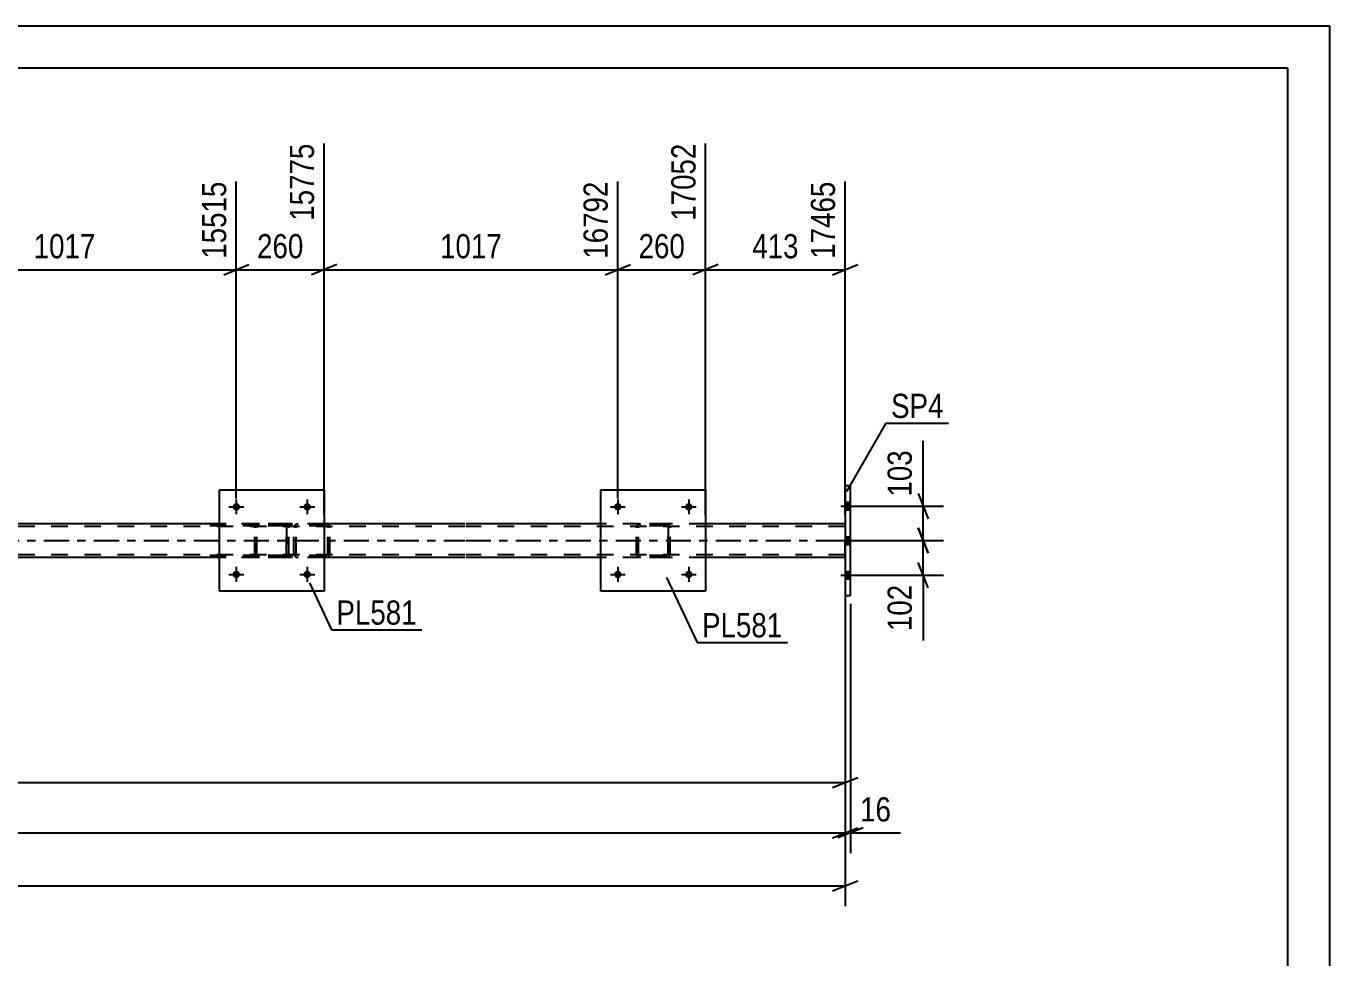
# Model space of a CAD drawing. Header units: millimetres. Extents: x 0 to 841, y 0 to 594.
# Drawn here: x 686.6 to 841, y 483.6 to 594 of the extents above; entities that cross this region are included whole.
import ezdxf

# ---------------------------------------------------------------- set-up
doc = ezdxf.new("R2010")
doc.units = ezdxf.units.MM
doc.linetypes.add('DXK_LINE_DOT2', pattern=[3.9198, 1.9599, -1.9599])
doc.linetypes.add('DXK_LINE_DOT3', pattern=[5.9187, 2.979, -0.9799, 0.9799, -0.9799])
doc.styles.add('Arial Narrow', font='ARIALN.TTF', dxfattribs={"height": 0.2})

# ---------------------------------------------------------------- blocks, each defined once
blk = doc.blocks.new('Unknown-404166606-1135')
at = {"color": 5, "linetype": 'Continuous'}
for p, q in [((841, 594), (0, 594)), ((841, 0), (841, 594)), ((836, 589), (5, 589)), ((836, 5), (836, 589))]:
    blk.add_line(p, q, dxfattribs=at)
blk = doc.blocks.new('Part-404166606-1520 - 1346')
at = {"color": 7, "linetype": 'DXK_LINE_DOT2'}
for p, q in [((722.06, 535.06), (707.07, 535.06)), ((722.06, 534.82), (707.07, 534.82)), ((718.35, 534.76), (718.31, 534.58)), ((718.31, 531.54), (718.31, 534.58)), ((718.57, 534.58), (718.59, 534.67)), ((718.57, 531.54), (718.57, 534.58)), ((718.59, 534.67), (718.64, 534.75)), ((718.82, 535.06), (718.63, 535.02)), ((718.64, 534.75), (718.73, 534.8)), ((718.73, 534.8), (718.82, 534.82)), ((722.25, 535.02), (722.06, 535.06)), ((722.06, 534.82), (722.16, 534.8)), ((722.16, 534.8), (722.24, 534.75)), ((722.24, 534.75), (722.3, 534.67)), ((722.3, 534.67), (722.31, 534.58)), ((722.31, 531.54), (722.31, 534.58)), ((722.55, 534.66), (722.53, 534.76)), ((722.57, 534.58), (722.55, 534.66)), ((722.57, 531.54), (722.57, 534.58)), ((722.06, 531.3), (707.07, 531.3)), ((718.31, 531.54), (718.35, 531.35)), ((718.59, 531.44), (718.57, 531.54)), ((718.64, 531.37), (718.59, 531.44)), ((718.73, 531.31), (718.64, 531.37)), ((718.82, 531.3), (718.73, 531.31)), ((722.16, 531.31), (722.06, 531.3)), ((722.24, 531.37), (722.16, 531.31)), ((722.3, 531.44), (722.24, 531.37)), ((722.31, 531.54), (722.3, 531.44)), ((722.53, 531.35), (722.55, 531.45)), ((722.55, 531.45), (722.57, 531.54)), ((722.06, 531.06), (707.07, 531.06)), ((718.63, 531.09), (718.82, 531.06)), ((722.06, 531.06), (722.25, 531.09))]:
    blk.add_line(p, q, dxfattribs=at)
for centre, start, end in [((718.8, 534.55), 110.7583, 155.68), ((722.08, 534.55), 24.32, 69.2417), ((718.8, 531.56), 204.32, 249.2417), ((722.08, 531.56), 290.7583, 335.68)]:
    blk.add_arc(centre, 0.496, start, end, dxfattribs=at)
blk = doc.blocks.new('Part-404166606-1416 - 1346')
at = {"color": 7, "linetype": 'DXK_LINE_DOT2'}
for p, q in [((738.57, 534.74), (90.91, 534.74)), ((721.89, 535.06), (709.49, 535.06)), ((783.59, 534.74), (738.67, 534.74)), ((767.07, 535.06), (754.67, 535.06)), ((783.59, 531.06), (783.59, 535.06)), ((738.57, 531.38), (90.91, 531.38)), ((783.59, 531.38), (738.67, 531.38)), ((721.89, 531.06), (709.49, 531.06)), ((767.07, 531.06), (754.67, 531.06))]:
    blk.add_line(p, q, dxfattribs=at)
at = {"color": 2, "linetype": 'Continuous'}
for p, q in [((709.49, 535.06), (670.81, 535.06)), ((738.57, 535.06), (721.89, 535.06)), ((754.67, 535.06), (738.67, 535.06)), ((783.59, 535.06), (767.07, 535.06)), ((709.49, 531.06), (670.81, 531.06)), ((738.57, 531.06), (721.89, 531.06)), ((754.67, 531.06), (738.67, 531.06)), ((783.59, 531.06), (767.07, 531.06))]:
    blk.add_line(p, q, dxfattribs=at)
at = {"color": 7, "linetype": 'DXK_LINE_DOT3'}
for p, q in [((90.91, 533.06), (738.57, 533.06)), ((738.67, 533.06), (783.59, 533.06))]:
    blk.add_line(p, q, dxfattribs=at)
blk = doc.blocks.new('Part-404166606-1510 - 1346')
at = {"color": 2, "linetype": 'Continuous'}
for p, q in [((784.23, 539.56), (783.59, 539.56)), ((783.59, 539.56), (783.59, 526.56)), ((784.23, 526.56), (784.23, 539.56)), ((783.59, 526.56), (784.23, 526.56))]:
    blk.add_line(p, q, dxfattribs=at)
blk = doc.blocks.new('Bolt-404166606-1560 - 1346')
at = {"linetype": 'Continuous'}
for points in [[(784.23, 536.72), (784.23, 537.6), (783.59, 537.6), (783.59, 536.72)], [(784.23, 536.72), (784.23, 537.6), (783.59, 537.6), (783.59, 536.72)], [(784.23, 536.72), (784.23, 537.6), (783.59, 537.6), (783.59, 536.72)], [(784.23, 532.62), (784.23, 533.5), (783.59, 533.5), (783.59, 532.62)], [(784.23, 532.62), (784.23, 533.5), (783.59, 533.5), (783.59, 532.62)], [(784.23, 528.52), (784.23, 529.4), (783.59, 529.4), (783.59, 528.52)], [(784.23, 528.52), (784.23, 529.4), (783.59, 529.4), (783.59, 528.52)], [(784.23, 528.52), (784.23, 529.4), (783.59, 529.4), (783.59, 528.52)]]:
    blk.add_hatch(color=1, dxfattribs=at).paths.add_polyline_path(points)
at = {"color": 1, "linetype": 'Continuous'}
for p, q in [((783.59, 537.6), (784.23, 537.6)), ((783.59, 537.6), (784.23, 537.6)), ((783.59, 537.6), (784.23, 537.6)), ((783.07, 537.16), (786.39, 537.16)), ((783.07, 537.16), (786.39, 537.16)), ((783.07, 537.16), (786.39, 537.16)), ((783.59, 536.72), (784.23, 536.72)), ((783.59, 536.72), (784.23, 536.72)), ((783.59, 536.72), (784.23, 536.72)), ((783.07, 533.06), (786.39, 533.06)), ((783.07, 533.06), (786.39, 533.06)), ((783.59, 533.5), (784.23, 533.5)), ((783.59, 533.5), (784.23, 533.5)), ((783.59, 532.62), (784.23, 532.62)), ((783.59, 532.62), (784.23, 532.62)), ((783.07, 528.96), (786.39, 528.96)), ((783.07, 528.96), (786.39, 528.96)), ((783.07, 528.96), (786.39, 528.96)), ((783.59, 529.4), (784.23, 529.4)), ((783.59, 529.4), (784.23, 529.4)), ((783.59, 529.4), (784.23, 529.4)), ((783.59, 528.52), (784.23, 528.52)), ((783.59, 528.52), (784.23, 528.52)), ((783.59, 528.52), (784.23, 528.52))]:
    blk.add_line(p, q, dxfattribs=at)
blk = doc.blocks.new('Part-404166606-20053 - 1346')
at = {"color": 7, "linetype": 'DXK_LINE_DOT2'}
for p, q in [((713.69, 534.58), (713.73, 534.76)), ((713.73, 534.76), (713.69, 534.58)), ((713.69, 531.54), (713.69, 534.58)), ((713.69, 531.54), (713.69, 534.58)), ((713.93, 534.58), (713.95, 534.67)), ((713.93, 531.54), (713.93, 534.58)), ((713.93, 531.54), (713.93, 534.58)), ((713.95, 534.67), (714, 534.75)), ((713.99, 535.02), (714.17, 535.06)), ((714.17, 535.06), (713.99, 535.02)), ((714, 534.75), (714.08, 534.8)), ((714.08, 534.8), (714.17, 534.82)), ((717.21, 535.06), (714.17, 535.06)), ((717.21, 534.82), (714.17, 534.82)), ((717.21, 535.06), (717.39, 535.02)), ((717.39, 535.02), (717.21, 535.06)), ((717.21, 534.82), (717.3, 534.8)), ((717.3, 534.8), (717.38, 534.75)), ((717.38, 534.75), (717.43, 534.67)), ((717.43, 534.67), (717.45, 534.58)), ((717.45, 531.54), (717.45, 534.58)), ((717.45, 534.58), (717.45, 531.54)), ((717.65, 534.76), (717.69, 534.58)), ((717.69, 534.58), (717.65, 534.76)), ((717.69, 531.54), (717.69, 534.58)), ((717.69, 531.54), (717.69, 534.58)), ((713.73, 531.35), (713.69, 531.54)), ((713.69, 531.54), (713.73, 531.35)), ((713.95, 531.44), (713.93, 531.54)), ((714, 531.37), (713.95, 531.44)), ((714.08, 531.31), (714, 531.37)), ((714.17, 531.3), (714.08, 531.31)), ((717.21, 531.3), (714.17, 531.3)), ((717.3, 531.31), (717.21, 531.3)), ((717.38, 531.37), (717.3, 531.31)), ((717.43, 531.44), (717.38, 531.37)), ((717.45, 531.54), (717.43, 531.44)), ((717.69, 531.54), (717.65, 531.35)), ((717.65, 531.35), (717.69, 531.54)), ((714.17, 531.06), (713.99, 531.09)), ((713.99, 531.09), (714.17, 531.06)), ((717.21, 531.06), (714.17, 531.06)), ((717.39, 531.09), (717.21, 531.06)), ((717.21, 531.06), (717.39, 531.09))]:
    blk.add_line(p, q, dxfattribs=at)
at = {"color": 7, "linetype": 'DXK_LINE_DOT3'}
blk.add_line((715.69, 533.06), (715.69, 533.06), dxfattribs=at)
at = {"color": 7, "linetype": 'DXK_LINE_DOT2'}
for centre, start, end in [((714.17, 534.58), 112.5, 157.5), ((714.17, 534.58), 112.5, 157.5), ((717.21, 534.58), 22.5, 67.5), ((717.21, 534.58), 22.5, 67.5), ((714.17, 531.54), 202.5, 247.5), ((714.17, 531.54), 202.5, 247.5), ((717.21, 531.54), 292.5, 337.5), ((717.21, 531.54), 292.5, 337.5)]:
    blk.add_arc(centre, 0.48, start, end, dxfattribs=at)
blk = doc.blocks.new('Part-404166606-20054 - 1346')
at = {"color": 2, "linetype": 'Continuous'}
for p, q in [((709.49, 527.06), (709.49, 539.06)), ((709.49, 539.06), (721.89, 539.06)), ((721.89, 539.06), (721.89, 527.06)), ((721.89, 527.06), (709.49, 527.06))]:
    blk.add_line(p, q, dxfattribs=at)
blk = doc.blocks.new('Part-404166606-20058 - 1346')
at = {"color": 7, "linetype": 'DXK_LINE_DOT2'}
for p, q in [((758.87, 534.58), (758.91, 534.76)), ((758.91, 534.76), (758.87, 534.58)), ((758.87, 531.54), (758.87, 534.58)), ((758.87, 531.54), (758.87, 534.58)), ((759.11, 534.58), (759.13, 534.67)), ((759.11, 531.54), (759.11, 534.58)), ((759.11, 531.54), (759.11, 534.58)), ((759.13, 534.67), (759.18, 534.75)), ((759.17, 535.02), (759.35, 535.06)), ((759.35, 535.06), (759.17, 535.02)), ((759.18, 534.75), (759.26, 534.8)), ((759.26, 534.8), (759.35, 534.82)), ((762.39, 535.06), (759.35, 535.06)), ((762.39, 534.82), (759.35, 534.82)), ((762.39, 535.06), (762.57, 535.02)), ((762.57, 535.02), (762.39, 535.06)), ((762.39, 534.82), (762.48, 534.8)), ((762.48, 534.8), (762.56, 534.75)), ((762.56, 534.75), (762.61, 534.67)), ((762.61, 534.67), (762.63, 534.58)), ((762.63, 531.54), (762.63, 534.58)), ((762.63, 534.58), (762.63, 531.54)), ((762.83, 534.76), (762.87, 534.58)), ((762.87, 534.58), (762.83, 534.76)), ((762.87, 531.54), (762.87, 534.58)), ((762.87, 531.54), (762.87, 534.58)), ((758.91, 531.35), (758.87, 531.54)), ((758.87, 531.54), (758.91, 531.35)), ((759.13, 531.44), (759.11, 531.54)), ((759.18, 531.37), (759.13, 531.44)), ((759.26, 531.31), (759.18, 531.37)), ((759.35, 531.3), (759.26, 531.31)), ((762.39, 531.3), (759.35, 531.3)), ((762.48, 531.31), (762.39, 531.3)), ((762.56, 531.37), (762.48, 531.31)), ((762.61, 531.44), (762.56, 531.37)), ((762.63, 531.54), (762.61, 531.44)), ((762.87, 531.54), (762.83, 531.35)), ((762.83, 531.35), (762.87, 531.54)), ((759.35, 531.06), (759.17, 531.09)), ((759.17, 531.09), (759.35, 531.06)), ((762.39, 531.06), (759.35, 531.06)), ((762.57, 531.09), (762.39, 531.06)), ((762.39, 531.06), (762.57, 531.09))]:
    blk.add_line(p, q, dxfattribs=at)
at = {"color": 7, "linetype": 'DXK_LINE_DOT3'}
blk.add_line((760.87, 533.06), (760.87, 533.06), dxfattribs=at)
at = {"color": 7, "linetype": 'DXK_LINE_DOT2'}
for centre, start, end in [((759.35, 534.58), 112.5, 157.5), ((759.35, 534.58), 112.5, 157.5), ((762.39, 534.58), 22.5, 67.5), ((762.39, 534.58), 22.5, 67.5), ((759.35, 531.54), 202.5, 247.5), ((759.35, 531.54), 202.5, 247.5), ((762.39, 531.54), 292.5, 337.5), ((762.39, 531.54), 292.5, 337.5)]:
    blk.add_arc(centre, 0.48, start, end, dxfattribs=at)
blk = doc.blocks.new('Part-404166606-20059 - 1346')
at = {"color": 2, "linetype": 'Continuous'}
for p, q in [((754.67, 527.06), (754.67, 539.06)), ((754.67, 539.06), (767.07, 539.06)), ((767.07, 539.06), (767.07, 527.06)), ((767.07, 527.06), (754.67, 527.06))]:
    blk.add_line(p, q, dxfattribs=at)
blk = doc.blocks.new('Bolt-404166606-20080 - 1346')
at = {"linetype": 'Continuous'}
for points in [[(711.93, 529.06, -1), (711.05, 529.06, -1)], [(720.33, 529.06, -1), (719.45, 529.06, -1)]]:
    blk.add_hatch(color=1, dxfattribs=at).paths.add_polyline_path(points)
at = {"color": 1, "linetype": 'Continuous'}
for p, q in [((711.49, 529.94), (711.49, 528.18)), ((719.89, 529.94), (719.89, 528.18)), ((710.61, 529.06), (712.37, 529.06)), ((719.01, 529.06), (720.77, 529.06))]:
    blk.add_line(p, q, dxfattribs=at)
blk = doc.blocks.new('Bolt-404166606-20081 - 1346')
at = {"linetype": 'Continuous'}
for points in [[(711.93, 537.06, -1), (711.05, 537.06, -1)], [(720.33, 537.06, -1), (719.45, 537.06, -1)]]:
    blk.add_hatch(color=1, dxfattribs=at).paths.add_polyline_path(points)
at = {"color": 1, "linetype": 'Continuous'}
for p, q in [((711.49, 537.94), (711.49, 536.18)), ((719.89, 537.94), (719.89, 536.18)), ((710.61, 537.06), (712.37, 537.06)), ((719.01, 537.06), (720.77, 537.06))]:
    blk.add_line(p, q, dxfattribs=at)
blk = doc.blocks.new('Bolt-404166606-20084 - 1346')
at = {"linetype": 'Continuous'}
for points in [[(757.11, 529.06, -1), (756.23, 529.06, -1)], [(765.51, 529.06, -1), (764.63, 529.06, -1)]]:
    blk.add_hatch(color=1, dxfattribs=at).paths.add_polyline_path(points)
at = {"color": 1, "linetype": 'Continuous'}
for p, q in [((756.67, 529.94), (756.67, 528.18)), ((765.07, 529.94), (765.07, 528.18)), ((755.79, 529.06), (757.55, 529.06)), ((764.19, 529.06), (765.95, 529.06))]:
    blk.add_line(p, q, dxfattribs=at)
blk = doc.blocks.new('Bolt-404166606-20085 - 1346')
at = {"linetype": 'Continuous'}
for points in [[(757.11, 537.06, -1), (756.23, 537.06, -1)], [(765.51, 537.06, -1), (764.63, 537.06, -1)]]:
    blk.add_hatch(color=1, dxfattribs=at).paths.add_polyline_path(points)
at = {"color": 1, "linetype": 'Continuous'}
for p, q in [((756.67, 537.94), (756.67, 536.18)), ((765.07, 537.94), (765.07, 536.18)), ((755.79, 537.06), (757.55, 537.06)), ((764.19, 537.06), (765.95, 537.06))]:
    blk.add_line(p, q, dxfattribs=at)
blk = doc.blocks.new('StraightDimension-404166606-1921 - 1346')
at = {"color": 7, "linetype": 'Continuous'}
for p, q in [((783.59, 530.06), (783.59, 489.78)), ((782.09, 491.58), (785.09, 492.78)), ((90.27, 492.18), (783.59, 492.18))]:
    blk.add_line(p, q, dxfattribs=at)
blk = doc.blocks.new('StraightDimension-404166606-34500 - 1346')
at = {"color": 7, "linetype": 'Continuous'}
for p, q in [((721.89, 536.06), (721.89, 580.09)), ((756.67, 538.06), (756.67, 575.59)), ((723.39, 565.75), (720.39, 564.55)), ((721.89, 565.15), (756.67, 565.15)), ((755.17, 564.55), (758.17, 565.75))]:
    blk.add_line(p, q, dxfattribs=at)
at = {"color": 0, "linetype": 'Continuous'}
blk.add_wipeout([(756.07, 576.19), (751.87, 576.19), (751.87, 565.85), (756.07, 565.85)], dxfattribs=at)
at = {"color": 0}
blk.add_wipeout([(743.54, 565.9), (743.54, 570.1), (735.02, 570.1), (735.02, 565.9)], dxfattribs=at)
at = {"color": 3, "linetype": 'Continuous', "style": 'Arial Narrow'}
blk.add_text('16792', height=2.863, rotation=90.0002, dxfattribs=at).set_placement((755.47, 566.45))
at = {"color": 3, "style": 'Arial Narrow'}
blk.add_text('1017', height=2.863, dxfattribs=at).set_placement((735.62, 566.5))
blk = doc.blocks.new('StraightDimension-404166606-14666 - 1346')
at = {"color": 7, "linetype": 'Continuous'}
for p, q in [((783.59, 530.06), (783.59, 502.02)), ((782.09, 503.82), (785.09, 505.02)), ((206.51, 504.42), (783.59, 504.42))]:
    blk.add_line(p, q, dxfattribs=at)
blk = doc.blocks.new('StraightDimension-404166606-34499 - 1346')
at = {"color": 7, "linetype": 'Continuous'}
for p, q in [((767.07, 536.06), (767.07, 580.09)), ((756.67, 538.06), (756.67, 575.59)), ((755.17, 564.55), (758.17, 565.75)), ((756.67, 565.15), (767.07, 565.15)), ((768.57, 565.75), (765.57, 564.55))]:
    blk.add_line(p, q, dxfattribs=at)
at = {"color": 0}
blk.add_wipeout([(765.21, 565.9), (765.21, 570.1), (758.53, 570.1), (758.53, 565.9)], dxfattribs=at)
at = {"color": 3, "style": 'Arial Narrow'}
blk.add_text('260', height=2.863, dxfattribs=at).set_placement((759.13, 566.5))
at = {"color": 0, "linetype": 'Continuous'}
blk.add_wipeout([(766.47, 580.69), (762.27, 580.69), (762.27, 570.35), (766.47, 570.35)], dxfattribs=at)
at = {"color": 3, "linetype": 'Continuous', "style": 'Arial Narrow'}
blk.add_text('17052', height=2.863, rotation=90.0002, dxfattribs=at).set_placement((765.87, 570.95))
blk = doc.blocks.new('StraightDimension-404166606-2054 - 1346')
at = {"color": 7, "linetype": 'Continuous'}
for p, q in [((783.59, 525.56), (783.59, 496.05)), ((782.09, 497.85), (785.09, 499.05)), ((90.91, 498.45), (783.59, 498.45))]:
    blk.add_line(p, q, dxfattribs=at)
blk = doc.blocks.new('StraightDimension-404166606-34502 - 1346')
at = {"color": 7, "linetype": 'Continuous'}
for p, q in [((670.81, 536.06), (670.81, 580.09)), ((711.49, 538.06), (711.49, 575.59)), ((672.31, 565.75), (669.31, 564.55)), ((670.81, 565.15), (711.49, 565.15)), ((709.99, 564.55), (712.99, 565.75))]:
    blk.add_line(p, q, dxfattribs=at)
at = {"color": 0, "linetype": 'Continuous'}
blk.add_wipeout([(710.89, 576.19), (706.69, 576.19), (706.69, 565.85), (710.89, 565.85)], dxfattribs=at)
at = {"color": 0}
blk.add_wipeout([(695.41, 565.9), (695.41, 570.1), (686.89, 570.1), (686.89, 565.9)], dxfattribs=at)
at = {"color": 3, "linetype": 'Continuous', "style": 'Arial Narrow'}
blk.add_text('15515', height=2.863, rotation=90.0002, dxfattribs=at).set_placement((710.29, 566.45))
at = {"color": 3, "style": 'Arial Narrow'}
blk.add_text('1017', height=2.863, dxfattribs=at).set_placement((687.49, 566.5))
blk = doc.blocks.new('StraightDimension-404166606-2064 - 1346')
at = {"color": 7, "linetype": 'Continuous'}
for p, q in [((783.59, 525.56), (783.59, 496.05)), ((784.23, 525.56), (784.23, 496.05)), ((782.09, 497.85), (785.09, 499.05)), ((785.73, 499.05), (782.73, 497.85)), ((783.59, 498.45), (784.23, 498.45))]:
    blk.add_line(p, q, dxfattribs=at)
at = {"color": 0}
blk.add_wipeout([(789.62, 499.2), (789.62, 503.4), (784.76, 503.4), (784.76, 499.2)], dxfattribs=at)
at = {"color": 7, "linetype": 'Continuous'}
blk.add_line((784.23, 498.45), (790.14, 498.45), dxfattribs=at)
blk.add_line((784.23, 498.45), (790.14, 498.45), dxfattribs=at)
at = {"color": 3, "style": 'Arial Narrow'}
blk.add_text('16', height=2.863, dxfattribs=at).set_placement((785.36, 499.8))
blk = doc.blocks.new('StraightDimension-404166606-34498 - 1346')
at = {"color": 7, "linetype": 'Continuous'}
for p, q in [((767.07, 536.06), (767.07, 580.09)), ((783.59, 536.06), (783.59, 575.59)), ((768.57, 565.75), (765.57, 564.55)), ((767.07, 565.15), (783.59, 565.15)), ((782.09, 564.55), (785.09, 565.75))]:
    blk.add_line(p, q, dxfattribs=at)
at = {"color": 0}
blk.add_wipeout([(778.67, 565.9), (778.67, 570.1), (771.99, 570.1), (771.99, 565.9)], dxfattribs=at)
at = {"color": 3, "style": 'Arial Narrow'}
blk.add_text('413', height=2.863, dxfattribs=at).set_placement((772.59, 566.5))
at = {"color": 0, "linetype": 'Continuous'}
blk.add_wipeout([(782.99, 576.19), (778.79, 576.19), (778.79, 565.85), (782.99, 565.85)], dxfattribs=at)
at = {"color": 3, "linetype": 'Continuous', "style": 'Arial Narrow'}
blk.add_text('17465', height=2.863, rotation=90.0002, dxfattribs=at).set_placement((782.39, 566.45))
blk = doc.blocks.new('StraightDimension-404166606-34501 - 1346')
at = {"color": 7, "linetype": 'Continuous'}
for p, q in [((721.89, 536.06), (721.89, 580.09)), ((711.49, 538.06), (711.49, 575.59)), ((709.99, 564.55), (712.99, 565.75)), ((711.49, 565.15), (721.89, 565.15)), ((723.39, 565.75), (720.39, 564.55))]:
    blk.add_line(p, q, dxfattribs=at)
at = {"color": 0}
blk.add_wipeout([(720.03, 565.9), (720.03, 570.1), (713.35, 570.1), (713.35, 565.9)], dxfattribs=at)
at = {"color": 3, "style": 'Arial Narrow'}
blk.add_text('260', height=2.863, dxfattribs=at).set_placement((713.95, 566.5))
at = {"color": 0, "linetype": 'Continuous'}
blk.add_wipeout([(721.29, 580.69), (717.09, 580.69), (717.09, 570.35), (721.29, 570.35)], dxfattribs=at)
at = {"color": 3, "linetype": 'Continuous', "style": 'Arial Narrow'}
blk.add_text('15775', height=2.863, rotation=90.0002, dxfattribs=at).set_placement((720.69, 570.95))
blk = doc.blocks.new('StraightDimension-404166606-35217 - 1346')
at = {"color": 7, "linetype": 'Continuous'}
for p, q in [((792.23, 538.66), (793.43, 535.66)), ((786.18, 537.16), (795.23, 537.16)), ((792.83, 533.06), (792.83, 537.16)), ((793.43, 531.56), (792.23, 534.56)), ((786.18, 533.06), (795.23, 533.06))]:
    blk.add_line(p, q, dxfattribs=at)
at = {"color": 0}
blk.add_wipeout([(792.08, 544.36), (787.88, 544.36), (787.88, 537.68), (792.08, 537.68)], dxfattribs=at)
at = {"color": 7, "linetype": 'Continuous'}
blk.add_line((792.83, 537.16), (792.83, 544.89), dxfattribs=at)
blk.add_line((792.83, 537.16), (792.83, 544.89), dxfattribs=at)
at = {"color": 3, "style": 'Arial Narrow'}
blk.add_text('103', height=2.863, rotation=90.0002, dxfattribs=at).set_placement((791.48, 538.28))
blk = doc.blocks.new('StraightDimension-404166606-35218 - 1346')
at = {"color": 7, "linetype": 'Continuous'}
for p, q in [((792.23, 534.56), (793.43, 531.56)), ((786.18, 533.06), (795.23, 533.06)), ((792.83, 528.96), (792.83, 533.06)), ((793.43, 527.46), (792.23, 530.46)), ((786.18, 528.96), (795.23, 528.96))]:
    blk.add_line(p, q, dxfattribs=at)
at = {"color": 0}
blk.add_wipeout([(792.08, 528.43), (787.88, 528.43), (787.88, 521.75), (792.08, 521.75)], dxfattribs=at)
at = {"color": 7, "linetype": 'Continuous'}
blk.add_line((792.83, 528.96), (792.83, 521.22), dxfattribs=at)
blk.add_line((792.83, 528.96), (792.83, 521.22), dxfattribs=at)
at = {"color": 3, "style": 'Arial Narrow'}
blk.add_text('102', height=2.863, rotation=90.0002, dxfattribs=at).set_placement((791.48, 522.35))
blk = doc.blocks.new('Mark-404166606-1506 - 1346')
at = {"color": 0}
blk.add_wipeout([(795.24, 547.59), (795.24, 550.59), (789.03, 550.59), (789.03, 547.59)], dxfattribs=at)
blk.add_wipeout([(795.24, 547.59), (795.24, 550.59), (789.03, 550.59), (789.03, 547.59)], dxfattribs=at)
at = {"color": 30, "linetype": 'Continuous'}
for p, q in [((783.79, 538.88), (788.43, 546.99)), ((788.43, 546.99), (795.84, 546.99))]:
    blk.add_line(p, q, dxfattribs=at)
at = {"color": 3, "style": 'Arial Narrow'}
blk.add_text('SP4', height=2.863, dxfattribs=at).set_placement((789.03, 547.59))
blk = doc.blocks.new('Mark-404166606-39570 - 1346')
at = {"color": 0}
blk.add_wipeout([(732.86, 523.11), (732.86, 526.11), (723.35, 526.11), (723.35, 523.11)], dxfattribs=at)
blk.add_wipeout([(732.86, 523.11), (732.86, 526.11), (723.35, 526.11), (723.35, 523.11)], dxfattribs=at)
at = {"color": 30, "linetype": 'Continuous'}
for p, q in [((720.16, 528.08), (722.75, 522.51)), ((722.75, 522.51), (733.46, 522.51))]:
    blk.add_line(p, q, dxfattribs=at)
at = {"color": 3, "style": 'Arial Narrow'}
blk.add_text('PL581', height=2.863, dxfattribs=at).set_placement((723.35, 523.11))
blk = doc.blocks.new('Mark-404166606-39576 - 1346')
at = {"color": 0}
blk.add_wipeout([(776.15, 521.61), (776.15, 524.61), (766.65, 524.61), (766.65, 521.61)], dxfattribs=at)
blk.add_wipeout([(776.15, 521.61), (776.15, 524.61), (766.65, 524.61), (766.65, 521.61)], dxfattribs=at)
at = {"color": 30, "linetype": 'Continuous'}
for p, q in [((762.43, 528.68), (766.05, 521.01)), ((766.05, 521.01), (776.75, 521.01))]:
    blk.add_line(p, q, dxfattribs=at)
at = {"color": 3, "style": 'Arial Narrow'}
blk.add_text('PL581', height=2.863, dxfattribs=at).set_placement((766.65, 521.61))

msp = doc.modelspace()

# ---------------------------------------------------------------- block references
for name in ['Unknown-404166606-1135', 'Part-404166606-20054 - 1346', 'Part-404166606-20059 - 1346', 'Part-404166606-1510 - 1346', 'Bolt-404166606-20081 - 1346', 'Bolt-404166606-20085 - 1346', 'Bolt-404166606-1560 - 1346', 'Part-404166606-1416 - 1346', 'Part-404166606-1520 - 1346', 'Part-404166606-20053 - 1346', 'Part-404166606-20058 - 1346', 'Bolt-404166606-20080 - 1346', 'Bolt-404166606-20084 - 1346']:
    msp.add_blockref(name, (0, 0))

# ---------------------------------------------------------------- next in the draw order: block references
for name in ['StraightDimension-404166606-34502 - 1346', 'StraightDimension-404166606-34500 - 1346', 'StraightDimension-404166606-35217 - 1346', 'StraightDimension-404166606-1921 - 1346']:
    msp.add_blockref(name, (0, 0))

# ---------------------------------------------------------------- next in the draw order: block references
for name in ['StraightDimension-404166606-34501 - 1346', 'StraightDimension-404166606-34499 - 1346', 'StraightDimension-404166606-14666 - 1346']:
    msp.add_blockref(name, (0, 0))

# ---------------------------------------------------------------- next in the draw order: block references
for name in ['StraightDimension-404166606-34498 - 1346', 'StraightDimension-404166606-2054 - 1346']:
    msp.add_blockref(name, (0, 0))

# ---------------------------------------------------------------- next in the draw order: block references
for name in ['Mark-404166606-1506 - 1346', 'Mark-404166606-39576 - 1346', 'Mark-404166606-39570 - 1346', 'StraightDimension-404166606-2064 - 1346']:
    msp.add_blockref(name, (0, 0))

# ---------------------------------------------------------------- next in the draw order: block references
msp.add_blockref('StraightDimension-404166606-35218 - 1346', (0, 0))

doc.saveas('drawing.dxf')
